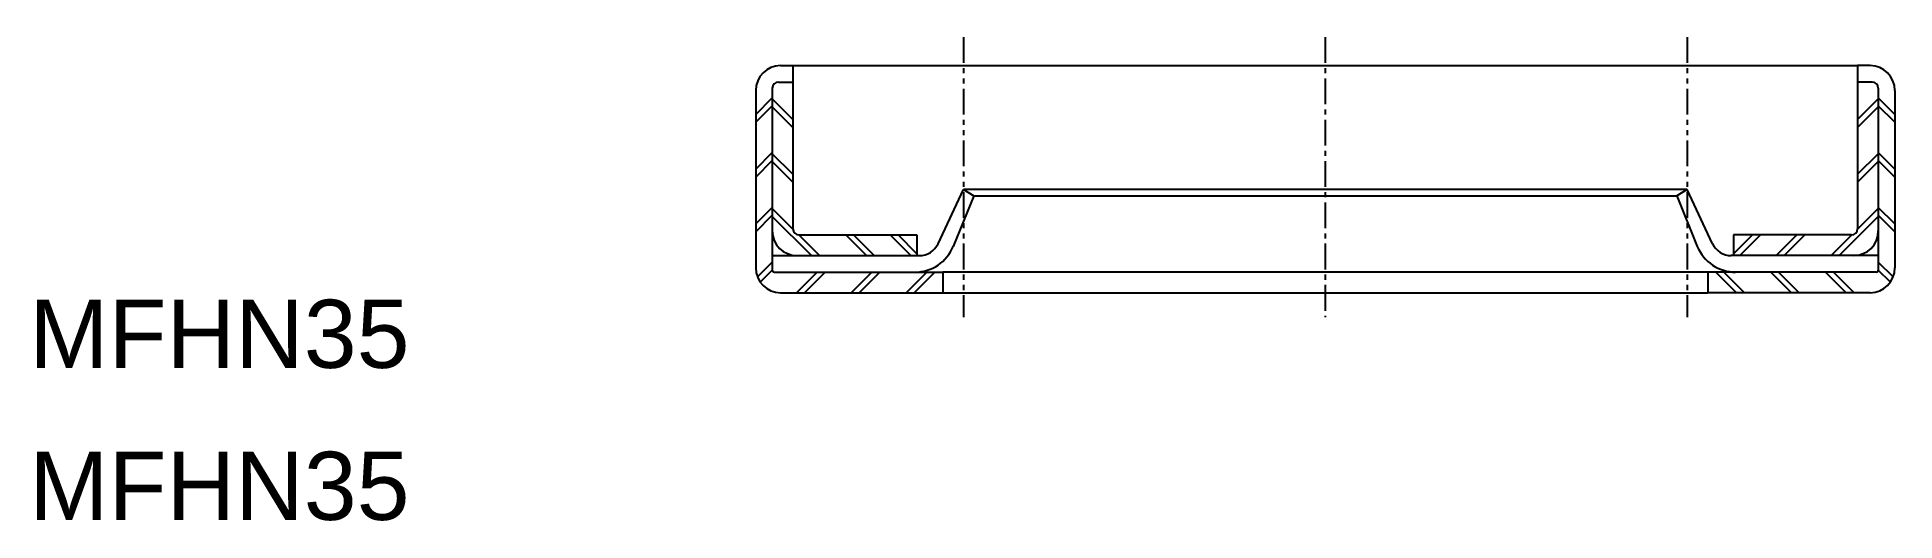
# Model space of a CAD drawing. Extents: x 393.2 to 483, y 572.1 to 595.6.
import ezdxf
from ezdxf.enums import TextEntityAlignment as Align

# ---------------------------------------------------------------- set-up
doc = ezdxf.new("R2010")
doc.units = 0
doc.linetypes.add('CENTER', pattern=[2, 1.25, -0.25, 0.25, -0.25])
doc.linetypes.add('PHANTOM', pattern=[2.5, 1.25, -0.25, 0.25, -0.25, 0.25, -0.25])
doc.layers.get('0').update_dxf_attribs({"linetype": 'CONTINUOUS'})
doc.layers.add('CENTER', color=1, linetype='CENTER')

msp = doc.modelspace()

# ---------------------------------------------------------------- linework, layer by layer
at = {"color": 3, "linetype": 'PHANTOM'}
for p, q in [((437.959, 595.552), (437.959, 581.987)), ((472.959, 595.552), (472.959, 581.987))]:
    msp.add_line(p, q, dxfattribs=at)
at = {"color": 7, "linetype": 'CONTINUOUS'}
for p, q in [((429.109, 594.174), (429.709, 594.174)), ((429.709, 594.174), (429.709, 593.374)), ((429.709, 594.174), (481.209, 594.174)), ((481.809, 594.174), (481.209, 594.174)), ((481.209, 594.174), (481.209, 593.374)), ((428.709, 593.074), (428.709, 584.274)), ((429.009, 593.374), (429.709, 593.374)), ((429.709, 593.374), (429.709, 586.274)), ((481.209, 593.374), (481.209, 586.274)), ((481.909, 593.374), (481.209, 593.374)), ((482.209, 593.074), (482.209, 584.274)), ((427.909, 592.974), (427.909, 584.374)), ((483.009, 592.974), (483.009, 584.374)), ((436.728, 585.549), (437.959, 588.174)), ((438.459, 587.874), (437.465, 585.422)), ((437.959, 588.174), (438.459, 587.874)), ((472.959, 588.174), (437.959, 588.174)), ((438.459, 587.874), (472.459, 587.874)), ((472.959, 588.174), (472.459, 587.874)), ((472.459, 587.874), (473.452, 585.422)), ((474.189, 585.549), (472.959, 588.174)), ((430.009, 585.974), (435.709, 585.974)), ((435.709, 585.974), (435.709, 584.974)), ((480.909, 585.974), (475.209, 585.974)), ((475.209, 585.974), (475.209, 584.974)), ((428.709, 584.974), (435.709, 584.974)), ((428.809, 584.174), (436.959, 584.174)), ((435.709, 584.974), (435.823, 584.974)), ((436.959, 584.174), (436.959, 583.174)), ((473.959, 584.174), (436.959, 584.174)), ((482.109, 584.174), (473.959, 584.174)), ((473.959, 584.174), (473.959, 583.174)), ((475.209, 584.974), (475.094, 584.974)), ((482.209, 584.974), (475.209, 584.974)), ((429.109, 583.174), (436.959, 583.174)), ((436.959, 583.174), (473.959, 583.174)), ((481.809, 583.174), (473.959, 583.174))]:
    msp.add_line(p, q, dxfattribs=at)
at = {"color": 3, "linetype": 'CONTINUOUS'}
for p, q in [((427.909, 591.811), (428.711, 592.614)), ((427.909, 591.427), (428.709, 592.227)), ((429.709, 591.561), (428.709, 592.561)), ((429.709, 591.177), (428.709, 592.177)), ((481.209, 591.561), (482.209, 592.561)), ((481.209, 591.177), (482.209, 592.177)), ((483.009, 591.811), (482.206, 592.614)), ((483.009, 591.427), (482.209, 592.227)), ((427.909, 589.159), (428.709, 589.959)), ((427.909, 588.775), (428.709, 589.575)), ((429.709, 588.909), (428.709, 589.909)), ((429.709, 588.525), (428.709, 589.525)), ((481.209, 588.909), (482.209, 589.909)), ((481.209, 588.525), (482.209, 589.525)), ((483.009, 589.159), (482.209, 589.959)), ((483.009, 588.775), (482.209, 589.575)), ((427.909, 586.508), (428.709, 587.308)), ((427.909, 586.124), (428.709, 586.924)), ((429.709, 586.257), (428.709, 587.257)), ((430.609, 584.974), (428.709, 586.873)), ((480.309, 584.974), (482.209, 586.873)), ((481.209, 586.257), (482.209, 587.257)), ((483.009, 586.508), (482.209, 587.308)), ((483.009, 586.124), (482.209, 586.924)), ((430.992, 584.974), (429.992, 585.974)), ((433.26, 584.974), (432.26, 585.974)), ((433.644, 584.974), (432.644, 585.974)), ((435.412, 584.974), (434.412, 585.974)), ((435.709, 585.061), (434.796, 585.974)), ((475.209, 585.061), (476.122, 585.974)), ((475.505, 584.974), (476.505, 585.974)), ((477.273, 584.974), (478.273, 585.974)), ((477.657, 584.974), (478.657, 585.974)), ((479.925, 584.974), (480.925, 585.974)), ((427.991, 583.938), (428.709, 584.656)), ((428.124, 583.688), (428.709, 584.272)), ((429.878, 583.174), (430.878, 584.174)), ((430.262, 583.174), (431.262, 584.174)), ((432.53, 583.174), (433.53, 584.174)), ((432.913, 583.174), (433.913, 584.174)), ((435.181, 583.174), (436.181, 584.174)), ((435.565, 583.174), (436.565, 584.174)), ((475.352, 583.174), (474.352, 584.174)), ((475.736, 583.174), (474.736, 584.174)), ((478.004, 583.174), (477.004, 584.174)), ((478.388, 583.174), (477.388, 584.174)), ((480.655, 583.174), (479.655, 584.174)), ((481.039, 583.174), (480.039, 584.174)), ((482.927, 583.938), (482.209, 584.656)), ((482.793, 583.688), (482.209, 584.272))]:
    msp.add_line(p, q, dxfattribs=at)
at = {"color": 7, "linetype": 'CONTINUOUS'}
for centre, radius, start, end in [((429.109, 592.974), 1.2, 90, 180), ((481.809, 592.974), 1.2, 0, 90), ((429.009, 593.074), 0.3, 90, 180), ((481.909, 593.074), 0.3, 0, 90), ((429.909, 586.174), 1.2, 180, 270), ((430.009, 586.274), 0.3, 180, 270), ((480.909, 586.274), 0.3, 270, 360), ((481.009, 586.174), 1.2, 270, 360), ((435.611, 586.174), 2, 270, 337.9321), ((435.823, 585.974), 1, 270, 334.88517), ((475.306, 586.174), 2, 202.0679, 270), ((475.094, 585.974), 1, 205.11483, 270), ((429.109, 584.374), 1.2, 180, 270), ((428.809, 584.274), 0.1, 180, 270), ((481.809, 584.374), 1.2, 270, 0), ((482.109, 584.274), 0.1, 270, 0)]:
    msp.add_arc(centre, radius, start, end, dxfattribs=at)
at = {"layer": 'CENTER', "color": 1, "linetype": 'CENTER'}
msp.add_line((455.459, 595.552), (455.459, 581.987), dxfattribs=at)

# ---------------------------------------------------------------- texts
at = {"color": 7, "linetype": 'CONTINUOUS', "width": 1.041667}
for p in [(392.773, 578.547), (392.773, 571.187)]:
    msp.add_text('MFHN35', height=3.3, dxfattribs=at).set_placement(p, align=Align.BOTTOM_LEFT)

doc.saveas('drawing.dxf')
